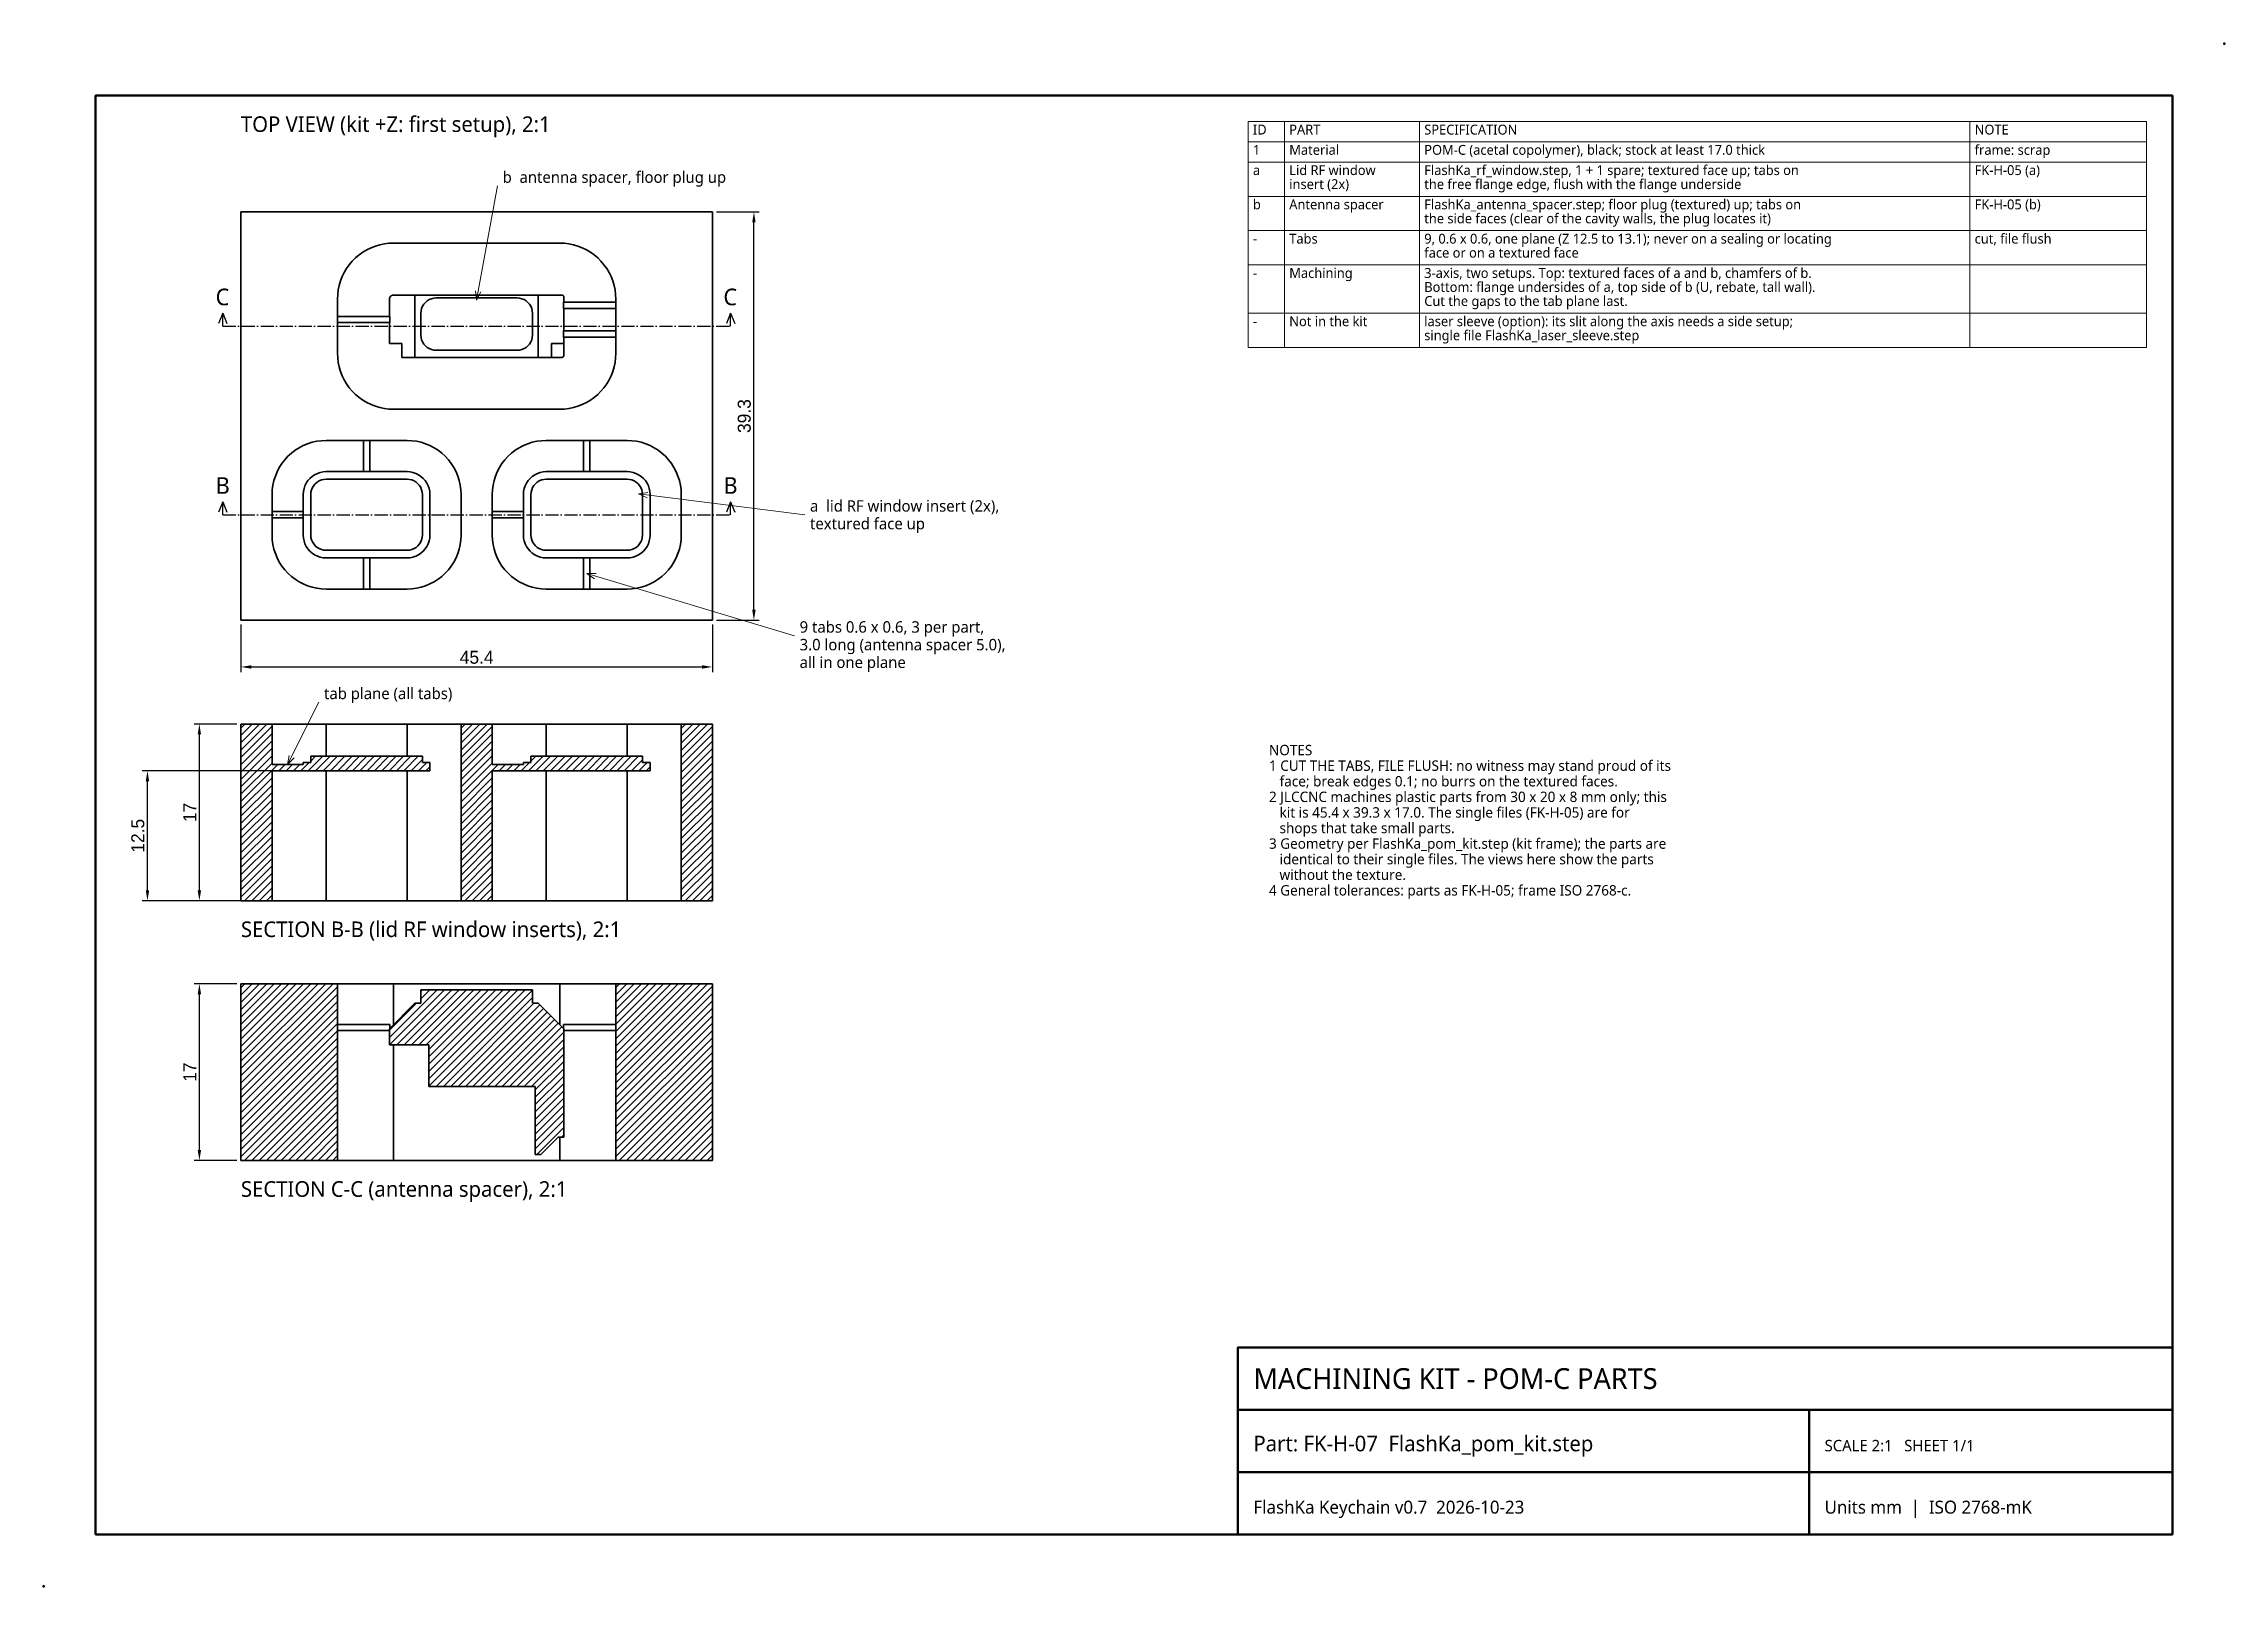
# Model space of a CAD drawing. Header units: millimetres. Extents: x 0 to 420, y 0 to 297.
import ezdxf

# ---------------------------------------------------------------- set-up
doc = ezdxf.new("R2010")
doc.units = ezdxf.units.MM
doc.linetypes.add('DASHDOT', pattern=[3.556, 2.54, -0.508, 0, -0.508])
for name, color, linetype, lineweight in [('BORDER', 7, 'Continuous', 50), ('CUTLINE', 1, 'DASHDOT', 25), ('DIM', 5, 'Continuous', 13), ('HATCH', 8, 'Continuous', 9), ('TABLE', 7, 'Continuous', 18), ('TEXT', 7, 'Continuous', 18), ('VISIBLE', 7, 'Continuous', 35)]:
    doc.layers.add(name, color=color, linetype=linetype, lineweight=lineweight)
doc.styles.add('OpenSans', font='OpenSans-Regular.ttf')
doc.dimstyles.new('FK', dxfattribs={"dimtxt": 2.5, "dimasz": 2, "dimexe": 1, "dimexo": 0.8, "dimgap": 0.6, "dimtad": 1, "dimdec": 3, "dimlfac": 0.5, "dimdsep": 46, "dimcen": 2.5, "dimclrd": 5, "dimclre": 5, "dimclrt": 7, "dimazin": 3, "dimtfac": 1, "dimtmove": 0, "dimatfit": 3})

msp = doc.modelspace()

# ---------------------------------------------------------------- linework, layer by layer
at = {"layer": 'BORDER'}
for p, q in [((230, 34), (410, 34)), ((340, 10), (340, 34)), ((230, 22), (410, 22))]:
    msp.add_line(p, q, dxfattribs=at)
for points in [[(10, 10), (410, 10), (410, 287), (10, 287)], [(230, 10), (410, 10), (410, 46), (230, 46)]]:
    msp.add_lwpolyline(points, close=True, dxfattribs=at)
for p in [(420, 297), (0, 0)]:
    msp.add_point(p, dxfattribs=at)
at = {"layer": 'CUTLINE'}
for p, q in [((34.5, 245.1), (33.7, 243.1)), ((34.5, 242.6), (34.5, 245.1)), ((34.5, 245.1), (35.3, 243.1)), ((132.3, 245.1), (131.5, 243.1)), ((132.3, 242.6), (132.3, 245.1)), ((132.3, 245.1), (133.1, 243.1)), ((34.5, 242.6), (132.3, 242.6)), ((34.5, 208.8), (33.7, 206.8)), ((34.5, 206.3), (34.5, 208.8)), ((34.5, 208.8), (35.3, 206.8)), ((34.5, 206.3), (132.3, 206.3)), ((132.3, 208.8), (131.5, 206.8)), ((132.3, 206.3), (132.3, 208.8)), ((132.3, 208.8), (133.1, 206.8))]:
    msp.add_line(p, q, dxfattribs=at)
at = {"layer": 'DIM'}
for p, q in [((83.4, 247.6), (87.4, 269.6)), ((83.4, 247.6), (83.1843, 249.387)), ((83.4, 247.6), (84.231, 249.1967)), ((114.6, 210.3), (116.3723, 210.6145)), ((114.6, 210.3), (146.6, 206.3)), ((114.6, 210.3), (116.2403, 209.5589)), ((104.6, 195), (106.3999, 195.0154)), ((104.6, 195), (144.6, 183)), ((104.6, 195), (106.0942, 193.9964)), ((47, 158.2), (53, 170.2)), ((47, 158.2), (47.2933, 159.976)), ((47, 158.2), (48.2448, 159.5002))]:
    msp.add_line(p, q, dxfattribs=at)
at = {"layer": 'HATCH'}
for p, q in [((38, 160.9914), (43.0086, 166)), ((38, 162.4056), (41.5944, 166)), ((38, 163.8198), (40.1802, 166)), ((38, 165.234), (38.766, 166)), ((38, 159.5772), (44, 165.5772)), ((38, 158.163), (44, 164.163)), ((80.4, 160.965), (85.435, 166)), ((80.4, 162.3792), (84.0208, 166)), ((80.4, 163.7934), (82.6066, 166)), ((80.4, 165.2076), (81.1924, 166)), ((80.4, 159.5508), (86.4, 165.5508)), ((80.4, 158.1365), (86.4, 164.1365)), ((122.8, 160.9386), (127.8614, 166)), ((122.8, 162.3528), (126.4472, 166)), ((122.8, 163.767), (125.033, 166)), ((122.8, 165.1812), (123.6188, 166)), ((122.8, 159.5244), (128.8, 165.5244)), ((122.8, 158.1101), (128.8, 164.1101)), ((38, 156.7487), (44, 162.7487)), ((38, 155.3345), (44, 161.3345)), ((38, 153.9203), (44, 159.9203)), ((50.9792, 157), (53.7792, 159.8)), ((51.46, 158.895), (52.365, 159.8)), ((52.3934, 157), (55.1934, 159.8)), ((53.8076, 157), (56.6076, 159.8)), ((55.2218, 157), (58.0218, 159.8)), ((56.636, 157), (59.436, 159.8)), ((58.0503, 157), (60.8503, 159.8)), ((59.4645, 157), (62.2645, 159.8)), ((60.8787, 157), (63.6787, 159.8)), ((62.2929, 157), (65.0929, 159.8)), ((63.7071, 157), (66.5071, 159.8)), ((65.1213, 157), (67.9213, 159.8)), ((66.5355, 157), (69.3355, 159.8)), ((67.9497, 157), (70.7497, 159.8)), ((69.364, 157), (72.164, 159.8)), ((80.4, 156.7223), (86.4, 162.7223)), ((80.4, 155.3081), (86.4, 161.3081)), ((80.4, 153.8939), (86.4, 159.8939)), ((93.4056, 157), (96.2056, 159.8)), ((93.86, 158.8686), (94.7914, 159.8)), ((94.8198, 157), (97.6198, 159.8)), ((96.234, 157), (99.034, 159.8)), ((97.6482, 157), (100.4482, 159.8)), ((99.0624, 157), (101.8624, 159.8)), ((100.4767, 157), (103.2767, 159.8)), ((101.8909, 157), (104.6909, 159.8)), ((103.3051, 157), (106.1051, 159.8)), ((104.7193, 157), (107.5193, 159.8)), ((106.1335, 157), (108.9335, 159.8)), ((107.5477, 157), (110.3477, 159.8)), ((108.9619, 157), (111.7619, 159.8)), ((110.3762, 157), (113.1762, 159.8)), ((111.7904, 157), (114.5904, 159.8)), ((122.8, 156.6959), (128.8, 162.6959)), ((122.8, 155.2817), (128.8, 161.2817)), ((122.8, 153.8675), (128.8, 159.8675)), ((38, 152.5061), (44, 158.5061)), ((38, 151.0919), (45.1081, 158.2)), ((38, 149.6777), (44, 155.6777)), ((45.3223, 157), (46.5223, 158.2)), ((46.7365, 157), (47.9365, 158.2)), ((48.1508, 157), (49.3508, 158.2)), ((49.565, 157), (51.165, 158.6)), ((70.7782, 157), (72.94, 159.1618)), ((72.1924, 157), (73.7924, 158.6)), ((73.6066, 157), (74.4, 157.7934)), ((80.4, 152.4797), (86.4, 158.4797)), ((80.4, 151.0655), (87.5345, 158.2)), ((80.4, 149.6513), (86.4, 155.6513)), ((87.7487, 157), (88.9487, 158.2)), ((89.163, 157), (90.363, 158.2)), ((90.5772, 157), (91.7772, 158.2)), ((91.9914, 157), (93.5914, 158.6)), ((113.2046, 157), (115.34, 159.1354)), ((114.6188, 157), (116.2188, 158.6)), ((116.033, 157), (116.8, 157.767)), ((122.8, 152.4533), (128.8, 158.4533)), ((122.8, 151.0391), (128.8, 157.0391)), ((122.8, 149.6249), (128.8, 155.6249)), ((38, 148.2635), (44, 154.2635)), ((38, 146.8492), (44, 152.8492)), ((38, 145.435), (44, 151.435)), ((80.4, 148.237), (86.4, 154.237)), ((80.4, 146.8228), (86.4, 152.8228)), ((80.4, 145.4086), (86.4, 151.4086)), ((122.8, 148.2106), (128.8, 154.2106)), ((122.8, 146.7964), (128.8, 152.7964)), ((122.8, 145.3822), (128.8, 151.3822)), ((38, 144.0208), (44, 150.0208)), ((38, 142.6066), (44, 148.6066)), ((38, 141.1924), (44, 147.1924)), ((80.4, 143.9944), (86.4, 149.9944)), ((80.4, 142.5802), (86.4, 148.5802)), ((80.4, 141.166), (86.4, 147.166)), ((122.8, 143.968), (128.8, 149.968)), ((122.8, 142.5538), (128.8, 148.5538)), ((122.8, 141.1396), (128.8, 147.1396)), ((38, 139.7782), (44, 145.7782)), ((38, 138.364), (44, 144.364)), ((38, 136.9497), (44, 142.9497)), ((80.4, 139.7518), (86.4, 145.7518)), ((80.4, 138.3376), (86.4, 144.3376)), ((80.4, 136.9233), (86.4, 142.9233)), ((122.8, 139.7254), (128.8, 145.7254)), ((122.8, 138.3111), (128.8, 144.3111)), ((122.8, 136.8969), (128.8, 142.8969)), ((38, 135.5355), (44, 141.5355)), ((38, 134.1213), (44, 140.1213)), ((38, 132.7071), (44, 138.7071)), ((80.4, 135.5091), (86.4, 141.5091)), ((80.4, 134.0949), (86.4, 140.0949)), ((80.4, 132.6807), (86.4, 138.6807)), ((122.8, 135.4827), (128.8, 141.4827)), ((122.8, 134.0685), (128.8, 140.0685)), ((122.8, 132.6543), (128.8, 138.6543)), ((38.7071, 132), (44, 137.2929)), ((40.1213, 132), (44, 135.8787)), ((41.5355, 132), (44, 134.4645)), ((81.1335, 132), (86.4, 137.2665)), ((82.5477, 132), (86.4, 135.8523)), ((83.9619, 132), (86.4, 134.4381)), ((123.5599, 132), (128.8, 137.2401)), ((124.9741, 132), (128.8, 135.8259)), ((126.3883, 132), (128.8, 134.4117)), ((42.9497, 132), (44, 133.0503)), ((85.3762, 132), (86.4, 133.0238)), ((127.8026, 132), (128.8, 132.9974)), ((38, 98.2635), (55.7365, 116)), ((38, 99.6777), (54.3223, 116)), ((38, 101.0919), (52.9081, 116)), ((38, 102.5061), (51.4939, 116)), ((38, 103.9203), (50.0797, 116)), ((38, 105.3345), (48.6655, 116)), ((38, 106.7487), (47.2513, 116)), ((38, 108.163), (45.837, 116)), ((38, 109.5772), (44.4228, 116)), ((38, 110.9914), (43.0086, 116)), ((38, 112.4056), (41.5944, 116)), ((38, 113.8198), (40.1802, 116)), ((38, 115.234), (38.766, 116)), ((38, 96.8492), (56.6, 115.4492)), ((38, 95.435), (56.6, 114.035)), ((66.6, 105.6503), (75.7997, 114.85)), ((66.614, 104.25), (77.214, 114.85)), ((68.0282, 104.25), (78.6282, 114.85)), ((69.4424, 104.25), (80.0424, 114.85)), ((70.8566, 104.25), (81.4566, 114.85)), ((72.2708, 104.25), (82.8708, 114.85)), ((72.66, 113.1245), (74.3855, 114.85)), ((72.66, 114.5387), (72.9713, 114.85)), ((73.685, 104.25), (84.285, 114.85)), ((74.2, 96.2797), (92.7703, 114.85)), ((74.2, 97.6939), (91.3561, 114.85)), ((74.2, 99.1081), (89.9419, 114.85)), ((74.2, 100.5223), (88.5277, 114.85)), ((74.2, 101.9365), (87.1135, 114.85)), ((74.2, 103.3508), (85.6992, 114.85)), ((75.5845, 96.25), (94.14, 114.8055)), ((110.2, 98.3386), (127.8614, 116)), ((110.2, 99.7528), (126.4472, 116)), ((110.2, 101.167), (125.033, 116)), ((110.2, 102.5812), (123.6188, 116)), ((110.2, 103.9954), (122.2046, 116)), ((110.2, 105.4096), (120.7904, 116)), ((110.2, 106.8238), (119.3762, 116)), ((110.2, 108.2381), (117.9619, 116)), ((110.2, 109.6523), (116.5477, 116)), ((110.2, 111.0665), (115.1335, 116)), ((110.2, 112.4807), (113.7193, 116)), ((110.2, 113.8949), (112.3051, 116)), ((110.2, 115.3091), (110.8909, 116)), ((110.2, 96.9244), (128.8, 115.5244)), ((110.2, 95.5101), (128.8, 114.1101)), ((38, 94.0208), (56.6, 112.6208)), ((38, 92.6066), (56.6, 111.2066)), ((38, 91.1924), (56.6, 109.7924)), ((66.6, 107.0645), (71.7855, 112.25)), ((76.9987, 96.25), (94.14, 113.3913)), ((78.413, 96.25), (94.413, 112.25)), ((79.8272, 96.25), (95.5508, 111.9737)), ((81.2414, 96.25), (96.2579, 111.2666)), ((82.6556, 96.25), (96.9651, 110.5595)), ((84.0698, 96.25), (97.6722, 109.8524)), ((110.2, 94.0959), (128.8, 112.6959)), ((110.2, 92.6817), (128.8, 111.2817)), ((110.2, 91.2675), (128.8, 109.8675)), ((38, 89.7782), (56.6, 108.3782)), ((38, 88.364), (56.6, 106.964)), ((38, 86.9497), (56.6, 105.5497)), ((85.484, 96.25), (98.3793, 109.1452)), ((86.8982, 96.25), (99.0864, 108.4381)), ((88.3124, 96.25), (99.7935, 107.731)), ((89.7267, 96.25), (100.2, 106.7233)), ((91.1409, 96.25), (100.2, 105.3091)), ((110.2, 89.8533), (128.8, 108.4533)), ((110.2, 88.4391), (128.8, 107.0391)), ((110.2, 87.0249), (128.8, 105.6249)), ((38, 85.5355), (56.6, 104.1355)), ((38, 84.1213), (56.6, 102.7213)), ((38, 82.7071), (56.6, 101.3071)), ((92.5551, 96.25), (100.2, 103.8949)), ((93.9693, 96.25), (100.2, 102.4807)), ((94.7, 95.5665), (100.2, 101.0665)), ((110.2, 85.6106), (128.8, 104.2106)), ((110.2, 84.1964), (128.8, 102.7964)), ((110.2, 82.7822), (128.8, 101.3822)), ((38.7071, 82), (56.6, 99.8929)), ((40.1213, 82), (56.6, 98.4787)), ((41.5355, 82), (56.6, 97.0645)), ((94.7, 94.1523), (100.2, 99.6523)), ((94.7, 92.7381), (100.2, 98.2381)), ((94.7, 91.3238), (100.2, 96.8238)), ((110.832, 82), (128.8, 99.968)), ((112.2462, 82), (128.8, 98.5538)), ((113.6604, 82), (128.8, 97.1396)), ((42.9497, 82), (56.6, 95.6503)), ((44.364, 82), (56.6, 94.236)), ((45.7782, 82), (56.6, 92.8218)), ((94.7, 89.9096), (100.2, 95.4096)), ((94.7, 88.4954), (100.2, 93.9954)), ((94.7, 87.0812), (100.2, 92.5812)), ((115.0746, 82), (128.8, 95.7254)), ((116.4889, 82), (128.8, 94.3111)), ((117.9031, 82), (128.8, 92.8969)), ((47.1924, 82), (56.6, 91.4076)), ((48.6066, 82), (56.6, 89.9934)), ((50.0208, 82), (56.6, 88.5792)), ((94.7, 85.667), (100.2, 91.167)), ((94.7, 84.2528), (100.2, 89.7528)), ((95.0114, 83.15), (100.2, 88.3386)), ((119.3173, 82), (128.8, 91.4827)), ((120.7315, 82), (128.8, 90.0685)), ((122.1457, 82), (128.8, 88.6543)), ((51.435, 82), (56.6, 87.165)), ((52.8492, 82), (56.6, 85.7508)), ((54.2635, 82), (56.6, 84.3365)), ((99.7256, 86.45), (100.2, 86.9244)), ((123.5599, 82), (128.8, 87.2401)), ((124.9741, 82), (128.8, 85.8259)), ((126.3883, 82), (128.8, 84.4117)), ((55.6777, 82), (56.6, 82.9223)), ((127.8026, 82), (128.8, 82.9974))]:
    msp.add_line(p, q, dxfattribs=at)
at = {"layer": 'TABLE'}
for p, q in [((232, 282), (405, 282)), ((232, 282), (232, 238.5)), ((239, 282), (239, 238.5)), ((265, 282), (265, 238.5)), ((371, 282), (371, 238.5)), ((405, 282), (405, 238.5)), ((232, 278.1), (405, 278.1)), ((232, 274.2), (405, 274.2)), ((232, 267.6), (405, 267.6)), ((232, 261), (405, 261)), ((232, 254.4), (405, 254.4)), ((232, 245.1), (405, 245.1)), ((232, 238.5), (405, 238.5))]:
    msp.add_line(p, q, dxfattribs=at)
at = {"layer": 'VISIBLE'}
for points in [[(38, 186), (38, 264.6)], [(38, 264.6), (128.8, 264.6)], [(128.8, 186), (128.8, 264.6)], [(67.4, 258.6), (66.5081, 258.5631), (65.6224, 258.4527), (64.7488, 258.2695), (63.8932, 258.0148), (63.0617, 257.6904), (62.2598, 257.2983), (61.493, 256.8414), (60.7665, 256.3227), (60.0854, 255.7458), (59.4542, 255.1146), (58.8773, 254.4335), (58.3586, 253.707), (57.9017, 252.9402), (57.5096, 252.1383), (57.1852, 251.3068), (56.9305, 250.4512), (56.7473, 249.5776), (56.6369, 248.6919), (56.6, 247.8)], [(99.4, 258.6), (67.4, 258.6)], [(110.2, 247.8), (110.1631, 248.6919), (110.0527, 249.5776), (109.8695, 250.4512), (109.6148, 251.3068), (109.2904, 252.1383), (108.8983, 252.9402), (108.4414, 253.707), (107.9227, 254.4335), (107.3458, 255.1146), (106.7146, 255.7458), (106.0335, 256.3227), (105.307, 256.8414), (104.5402, 257.2983), (103.7383, 257.6904), (102.9068, 258.0148), (102.0512, 258.2695), (101.1776, 258.4527), (100.2919, 258.5631), (99.4, 258.6)], [(56.6, 237.4), (56.6, 247.8)], [(66.6, 247.8), (66.605, 247.8896), (66.6201, 247.978), (66.6449, 248.0642), (66.6792, 248.1471), (66.7226, 248.2256), (66.7745, 248.2988), (66.8343, 248.3657), (66.9012, 248.4255), (66.9744, 248.4774), (67.0529, 248.5208), (67.1358, 248.5551), (67.222, 248.5799), (67.3104, 248.595), (67.4, 248.6)], [(66.6, 244.5), (66.6, 247.8)], [(71.5255, 248.6), (67.4, 248.6)], [(71.5255, 236.6), (71.5255, 248.6)], [(95.2745, 248.6), (71.5255, 248.6)], [(75.6, 248.04), (75.1401, 248.0038), (74.6915, 247.8961), (74.2653, 247.7196), (73.8719, 247.4785), (73.5211, 247.1789), (73.2215, 246.8281), (72.9804, 246.4347), (72.8039, 246.0085), (72.6962, 245.5599), (72.66, 245.1)], [(75.6, 248.04), (91.2, 248.04)], [(91.2, 248.04), (91.6599, 248.0038), (92.1085, 247.8961), (92.5347, 247.7196), (92.9281, 247.4785), (93.2789, 247.1789), (93.5785, 246.8281), (93.8196, 246.4347), (93.9961, 246.0085), (94.1038, 245.5599), (94.14, 245.1)], [(99.8, 248.6), (95.2745, 248.6)], [(95.2745, 236.6), (95.2745, 248.6)], [(99.8, 248.6), (99.8448, 248.5975), (99.889, 248.59), (99.9321, 248.5776), (99.9736, 248.5604), (100.0128, 248.5387), (100.0494, 248.5127), (100.0828, 248.4828), (100.1127, 248.4494), (100.1387, 248.4128), (100.1604, 248.3736), (100.1776, 248.3321), (100.19, 248.289), (100.1975, 248.2448), (100.2, 248.2)], [(100.2, 247.2), (100.2, 248.2)], [(110.2, 237.4), (110.2, 247.8)], [(66.7, 244.5), (56.6, 244.5)], [(66.7, 243.3), (66.7, 244.5)], [(72.66, 240.9), (72.66, 245.1)], [(94.14, 240.9), (94.14, 245.1)], [(100.1, 247.2), (110.2, 247.2)], [(100.1, 247.2), (100.1, 246)], [(100.1, 246), (110.2, 246)], [(100.2, 241.7), (100.2, 246)], [(66.7, 243.3), (56.6, 243.3)], [(66.6, 239.3), (66.6, 243.3)], [(75.6, 237.96), (75.1401, 237.9962), (74.6915, 238.1039), (74.2653, 238.2804), (73.8719, 238.5215), (73.5211, 238.8211), (73.2215, 239.1719), (72.9804, 239.5653), (72.8039, 239.9915), (72.6962, 240.4401), (72.66, 240.9)], [(91.2, 237.96), (91.6599, 237.9962), (92.1085, 238.1039), (92.5347, 238.2804), (92.9281, 238.5215), (93.2789, 238.8211), (93.5785, 239.1719), (93.8196, 239.5653), (93.9961, 239.9915), (94.1038, 240.4401), (94.14, 240.9)], [(100.1, 241.7), (110.2, 241.7)], [(100.1, 241.7), (100.1, 240.5)], [(100.1, 240.5), (110.2, 240.5)], [(100.2, 239.3), (100.2, 240.5)], [(56.6, 237.4), (56.6369, 236.5081), (56.7473, 235.6224), (56.9305, 234.7488), (57.1852, 233.8932), (57.5096, 233.0617), (57.9017, 232.2598), (58.3586, 231.493), (58.8773, 230.7665), (59.4542, 230.0854), (60.0854, 229.4542), (60.7665, 228.8773), (61.493, 228.3586), (62.2598, 227.9017), (63.0617, 227.5096), (63.8932, 227.1852), (64.7488, 226.9305), (65.6224, 226.7473), (66.5081, 226.6369), (67.4, 226.6)], [(69, 239.3), (66.6, 239.3)], [(69, 236.6), (69, 239.3)], [(71.5255, 236.6), (69, 236.6)], [(95.2745, 236.6), (71.5255, 236.6)], [(75.6, 237.96), (91.2, 237.96)], [(97.8, 236.6), (95.2745, 236.6)], [(97.8, 236.6), (97.8, 239.3)], [(100.2, 239.3), (97.8, 239.3)], [(99.8, 236.6), (97.8, 236.6)], [(99.4, 226.6), (100.2919, 226.6369), (101.1776, 226.7473), (102.0512, 226.9305), (102.9068, 227.1852), (103.7383, 227.5096), (104.5402, 227.9017), (105.307, 228.3586), (106.0335, 228.8773), (106.7146, 229.4542), (107.3458, 230.0854), (107.9227, 230.7665), (108.4414, 231.493), (108.8983, 232.2598), (109.2904, 233.0617), (109.6148, 233.8932), (109.8695, 234.7488), (110.0527, 235.6224), (110.1631, 236.5081), (110.2, 237.4)], [(100.2, 237), (100.1696, 236.8469), (100.0828, 236.7172), (99.9531, 236.6304), (99.8, 236.6)], [(100.2, 237), (100.2, 239.3)], [(99.4, 226.6), (67.4, 226.6)], [(54.4, 220.6), (53.4936, 220.5604), (52.5941, 220.442), (51.7083, 220.2456), (50.843, 219.9728), (50.0048, 219.6256), (49.2, 219.2067), (48.4348, 218.7192), (47.715, 218.1669), (47.0461, 217.5539), (46.4331, 216.885), (45.8808, 216.1652), (45.3933, 215.4), (44.9744, 214.5952), (44.6272, 213.757), (44.3544, 212.8917), (44.158, 212.0059), (44.0396, 211.1064), (44, 210.2)], [(70, 220.6), (54.4, 220.6)], [(61.6, 214.6), (61.6, 220.6)], [(62.8, 214.6), (62.8, 220.6)], [(80.4, 210.2), (80.3604, 211.1064), (80.242, 212.0059), (80.0456, 212.8917), (79.7728, 213.757), (79.4256, 214.5952), (79.0067, 215.4), (78.5192, 216.1652), (77.9669, 216.885), (77.3539, 217.5539), (76.685, 218.1669), (75.9652, 218.7192), (75.2, 219.2067), (74.3952, 219.6256), (73.557, 219.9728), (72.6917, 220.2456), (71.8059, 220.442), (70.9064, 220.5604), (70, 220.6)], [(96.8, 220.6), (95.8936, 220.5604), (94.9941, 220.442), (94.1083, 220.2456), (93.243, 219.9728), (92.4048, 219.6256), (91.6, 219.2067), (90.8348, 218.7192), (90.115, 218.1669), (89.4461, 217.5539), (88.8331, 216.885), (88.2808, 216.1652), (87.7933, 215.4), (87.3744, 214.5952), (87.0272, 213.757), (86.7544, 212.8917), (86.558, 212.0059), (86.4396, 211.1064), (86.4, 210.2)], [(112.4, 220.6), (96.8, 220.6)], [(104, 214.6), (104, 220.6)], [(105.2, 214.6), (105.2, 220.6)], [(122.8, 210.2), (122.7604, 211.1064), (122.642, 212.0059), (122.4456, 212.8917), (122.1728, 213.757), (121.8256, 214.5952), (121.4067, 215.4), (120.9192, 216.1652), (120.3669, 216.885), (119.7539, 217.5539), (119.085, 218.1669), (118.3652, 218.7192), (117.6, 219.2067), (116.7952, 219.6256), (115.957, 219.9728), (115.0917, 220.2456), (114.2059, 220.442), (113.3064, 220.5604), (112.4, 220.6)], [(54.4, 214.6), (53.8257, 214.5624), (53.2612, 214.4501), (52.7162, 214.2651), (52.2, 214.0105), (51.7214, 213.6908), (51.2887, 213.3113), (50.9092, 212.8786), (50.5895, 212.4), (50.3349, 211.8838), (50.1499, 211.3388), (50.0376, 210.7743), (50, 210.2)], [(70, 214.6), (54.4, 214.6)], [(70, 214.6), (70.5743, 214.5624), (71.1388, 214.4501), (71.6838, 214.2651), (72.2, 214.0105), (72.6786, 213.6908), (73.1113, 213.3113), (73.4908, 212.8786), (73.8105, 212.4), (74.0651, 211.8838), (74.2501, 211.3388), (74.3624, 210.7743), (74.4, 210.2)], [(96.8, 214.6), (96.2257, 214.5624), (95.6612, 214.4501), (95.1162, 214.2651), (94.6, 214.0105), (94.1214, 213.6908), (93.6887, 213.3113), (93.3092, 212.8786), (92.9895, 212.4), (92.7349, 211.8838), (92.5499, 211.3388), (92.4376, 210.7743), (92.4, 210.2)], [(112.4, 214.6), (96.8, 214.6)], [(112.4, 214.6), (112.9743, 214.5624), (113.5388, 214.4501), (114.0838, 214.2651), (114.6, 214.0105), (115.0786, 213.6908), (115.5113, 213.3113), (115.8908, 212.8786), (116.2105, 212.4), (116.4651, 211.8838), (116.6501, 211.3388), (116.7624, 210.7743), (116.8, 210.2)], [(44, 202.4), (44, 210.2)], [(50, 202.4), (50, 210.2)], [(54.4, 213.14), (53.9401, 213.1038), (53.4915, 212.9961), (53.0653, 212.8196), (52.6719, 212.5785), (52.3211, 212.2789), (52.0215, 211.9281), (51.7804, 211.5347), (51.6039, 211.1085), (51.4962, 210.6599), (51.46, 210.2)], [(51.46, 202.4), (51.46, 210.2)], [(70, 213.14), (54.4, 213.14)], [(70, 213.14), (70.4599, 213.1038), (70.9085, 212.9961), (71.3347, 212.8196), (71.7281, 212.5785), (72.0789, 212.2789), (72.3785, 211.9281), (72.6196, 211.5347), (72.7961, 211.1085), (72.9038, 210.6599), (72.94, 210.2)], [(72.94, 202.4), (72.94, 210.2)], [(74.4, 202.4), (74.4, 210.2)], [(80.4, 202.4), (80.4, 210.2)], [(86.4, 202.4), (86.4, 210.2)], [(92.4, 202.4), (92.4, 210.2)], [(96.8, 213.14), (96.3401, 213.1038), (95.8915, 212.9961), (95.4653, 212.8196), (95.0719, 212.5785), (94.7211, 212.2789), (94.4215, 211.9281), (94.1804, 211.5347), (94.0039, 211.1085), (93.8962, 210.6599), (93.86, 210.2)], [(93.86, 202.4), (93.86, 210.2)], [(112.4, 213.14), (96.8, 213.14)], [(112.4, 213.14), (112.8599, 213.1038), (113.3085, 212.9961), (113.7347, 212.8196), (114.1281, 212.5785), (114.4789, 212.2789), (114.7785, 211.9281), (115.0196, 211.5347), (115.1961, 211.1085), (115.3038, 210.6599), (115.34, 210.2)], [(115.34, 202.4), (115.34, 210.2)], [(116.8, 202.4), (116.8, 210.2)], [(122.8, 202.4), (122.8, 210.2)], [(50, 206.9), (44, 206.9)], [(92.4, 206.9), (86.4, 206.9)], [(50, 205.7), (44, 205.7)], [(44, 202.4), (44.0396, 201.4936), (44.158, 200.5941), (44.3544, 199.7083), (44.6272, 198.843), (44.9744, 198.0048), (45.3933, 197.2), (45.8808, 196.4348), (46.4331, 195.715), (47.0461, 195.0461), (47.715, 194.4331), (48.4348, 193.8808), (49.2, 193.3933), (50.0048, 192.9744), (50.843, 192.6272), (51.7083, 192.3544), (52.5941, 192.158), (53.4936, 192.0396), (54.4, 192)], [(54.4, 198), (53.8257, 198.0376), (53.2612, 198.1499), (52.7162, 198.3349), (52.2, 198.5895), (51.7214, 198.9092), (51.2887, 199.2887), (50.9092, 199.7214), (50.5895, 200.2), (50.3349, 200.7162), (50.1499, 201.2612), (50.0376, 201.8257), (50, 202.4)], [(54.4, 199.46), (53.9401, 199.4962), (53.4915, 199.6039), (53.0653, 199.7804), (52.6719, 200.0215), (52.3211, 200.3211), (52.0215, 200.6719), (51.7804, 201.0653), (51.6039, 201.4915), (51.4962, 201.9401), (51.46, 202.4)], [(70, 192), (70.9064, 192.0396), (71.8059, 192.158), (72.6917, 192.3544), (73.557, 192.6272), (74.3952, 192.9744), (75.2, 193.3933), (75.9652, 193.8808), (76.685, 194.4331), (77.3539, 195.0461), (77.9669, 195.715), (78.5192, 196.4348), (79.0067, 197.2), (79.4256, 198.0048), (79.7728, 198.843), (80.0456, 199.7083), (80.242, 200.5941), (80.3604, 201.4936), (80.4, 202.4)], [(70, 198), (70.5743, 198.0376), (71.1388, 198.1499), (71.6838, 198.3349), (72.2, 198.5895), (72.6786, 198.9092), (73.1113, 199.2887), (73.4908, 199.7214), (73.8105, 200.2), (74.0651, 200.7162), (74.2501, 201.2612), (74.3624, 201.8257), (74.4, 202.4)], [(70, 199.46), (70.4599, 199.4962), (70.9085, 199.6039), (71.3347, 199.7804), (71.7281, 200.0215), (72.0789, 200.3211), (72.3785, 200.6719), (72.6196, 201.0653), (72.7961, 201.4915), (72.9038, 201.9401), (72.94, 202.4)], [(92.4, 205.7), (86.4, 205.7)], [(86.4, 202.4), (86.4396, 201.4936), (86.558, 200.5941), (86.7544, 199.7083), (87.0272, 198.843), (87.3744, 198.0048), (87.7933, 197.2), (88.2808, 196.4348), (88.8331, 195.715), (89.4461, 195.0461), (90.115, 194.4331), (90.8348, 193.8808), (91.6, 193.3933), (92.4048, 192.9744), (93.243, 192.6272), (94.1083, 192.3544), (94.9941, 192.158), (95.8936, 192.0396), (96.8, 192)], [(96.8, 198), (96.2257, 198.0376), (95.6612, 198.1499), (95.1162, 198.3349), (94.6, 198.5895), (94.1214, 198.9092), (93.6887, 199.2887), (93.3092, 199.7214), (92.9895, 200.2), (92.7349, 200.7162), (92.5499, 201.2612), (92.4376, 201.8257), (92.4, 202.4)], [(96.8, 199.46), (96.3401, 199.4962), (95.8915, 199.6039), (95.4653, 199.7804), (95.0719, 200.0215), (94.7211, 200.3211), (94.4215, 200.6719), (94.1804, 201.0653), (94.0039, 201.4915), (93.8962, 201.9401), (93.86, 202.4)], [(112.4, 192), (113.3064, 192.0396), (114.2059, 192.158), (115.0917, 192.3544), (115.957, 192.6272), (116.7952, 192.9744), (117.6, 193.3933), (118.3652, 193.8808), (119.085, 194.4331), (119.7539, 195.0461), (120.3669, 195.715), (120.9192, 196.4348), (121.4067, 197.2), (121.8256, 198.0048), (122.1728, 198.843), (122.4456, 199.7083), (122.642, 200.5941), (122.7604, 201.4936), (122.8, 202.4)], [(112.4, 198), (112.9743, 198.0376), (113.5388, 198.1499), (114.0838, 198.3349), (114.6, 198.5895), (115.0786, 198.9092), (115.5113, 199.2887), (115.8908, 199.7214), (116.2105, 200.2), (116.4651, 200.7162), (116.6501, 201.2612), (116.7624, 201.8257), (116.8, 202.4)], [(112.4, 199.46), (112.8599, 199.4962), (113.3085, 199.6039), (113.7347, 199.7804), (114.1281, 200.0215), (114.4789, 200.3211), (114.7785, 200.6719), (115.0196, 201.0653), (115.1961, 201.4915), (115.3038, 201.9401), (115.34, 202.4)], [(70, 199.46), (54.4, 199.46)], [(70, 198), (54.4, 198)], [(61.6, 198), (61.6, 192)], [(62.8, 198), (62.8, 192)], [(112.4, 199.46), (96.8, 199.46)], [(112.4, 198), (96.8, 198)], [(104, 198), (104, 192)], [(105.2, 198), (105.2, 192)], [(70, 192), (54.4, 192)], [(112.4, 192), (96.8, 192)], [(38, 186), (128.8, 186)], [(38, 132), (38, 166)], [(44, 166), (38, 166)], [(54.4, 166), (53.2356, 166), (52.0858, 166), (50.9651, 166), (49.8876, 166), (48.8669, 166), (47.9157, 166), (47.0461, 166), (46.269, 166), (45.5941, 166), (45.0299, 166), (44.5836, 166), (44.2607, 166), (44.0654, 166), (44, 166)], [(44, 158.2), (44, 166)], [(44, 158.2), (44, 166)], [(70, 166), (54.4, 166)], [(54.4, 159.8), (54.4, 166)], [(80.4, 166), (80.3346, 166), (80.1393, 166), (79.8164, 166), (79.3701, 166), (78.8059, 166), (78.131, 166), (77.3539, 166), (76.4843, 166), (75.5331, 166), (74.5124, 166), (73.4349, 166), (72.3142, 166), (71.1644, 166), (70, 166)], [(70, 159.8), (70, 166)], [(86.4, 166), (80.4, 166)], [(80.4, 132), (80.4, 166)], [(96.8, 166), (95.6356, 166), (94.4858, 166), (93.3651, 166), (92.2876, 166), (91.2669, 166), (90.3157, 166), (89.4461, 166), (88.669, 166), (87.9941, 166), (87.4299, 166), (86.9836, 166), (86.6607, 166), (86.4654, 166), (86.4, 166)], [(86.4, 158.2), (86.4, 166)], [(86.4, 158.2), (86.4, 166)], [(112.4, 166), (96.8, 166)], [(96.8, 159.8), (96.8, 166)], [(122.8, 166), (122.7346, 166), (122.5393, 166), (122.2164, 166), (121.7701, 166), (121.2059, 166), (120.531, 166), (119.7539, 166), (118.8843, 166), (117.9331, 166), (116.9124, 166), (115.8349, 166), (114.7142, 166), (113.5644, 166), (112.4, 166)], [(112.4, 159.8), (112.4, 166)], [(128.8, 166), (122.8, 166)], [(122.8, 132), (122.8, 166)], [(128.8, 132), (128.8, 166)], [(72.94, 159.8), (51.46, 159.8)], [(51.46, 159.8), (51.46, 158.6)], [(72.94, 159.8), (72.94, 158.6)], [(115.34, 159.8), (93.86, 159.8)], [(93.86, 159.8), (93.86, 158.6)], [(115.34, 159.8), (115.34, 158.6)], [(50, 158.2), (44, 158.2)], [(44, 132), (44, 157)], [(74.4, 157), (44, 157)], [(44, 132), (44, 157)], [(51.46, 158.6), (50, 158.6)], [(50, 158.6), (50, 158.2)], [(51.46, 158.6), (51.2692, 158.6), (51.0897, 158.6), (50.922, 158.6), (50.7668, 158.6), (50.6247, 158.6), (50.4961, 158.6), (50.3815, 158.6), (50.2814, 158.6), (50.1961, 158.6), (50.1258, 158.6), (50.0709, 158.6), (50.0316, 158.6), (50.0079, 158.6), (50, 158.6)], [(50, 158.2), (50, 158.6)], [(54.4, 132), (54.4, 157)], [(70, 132), (70, 157)], [(74.4, 158.6), (72.94, 158.6)], [(72.94, 158.6), (73.1308, 158.6), (73.3103, 158.6), (73.478, 158.6), (73.6332, 158.6), (73.7753, 158.6), (73.9039, 158.6), (74.0185, 158.6), (74.1186, 158.6), (74.2039, 158.6), (74.2742, 158.6), (74.3291, 158.6), (74.3684, 158.6), (74.3921, 158.6), (74.4, 158.6)], [(74.4, 158.6), (74.4, 157)], [(92.4, 158.2), (86.4, 158.2)], [(86.4, 132), (86.4, 157)], [(86.4, 132), (86.4, 157)], [(116.8, 157), (86.4, 157)], [(93.86, 158.6), (92.4, 158.6)], [(92.4, 158.6), (92.4, 158.2)], [(93.86, 158.6), (93.6692, 158.6), (93.4897, 158.6), (93.322, 158.6), (93.1668, 158.6), (93.0247, 158.6), (92.8961, 158.6), (92.7815, 158.6), (92.6814, 158.6), (92.5961, 158.6), (92.5258, 158.6), (92.4709, 158.6), (92.4316, 158.6), (92.4079, 158.6), (92.4, 158.6)], [(92.4, 158.2), (92.4, 158.6)], [(96.8, 132), (96.8, 157)], [(112.4, 132), (112.4, 157)], [(116.8, 158.6), (115.34, 158.6)], [(115.34, 158.6), (115.5308, 158.6), (115.7103, 158.6), (115.878, 158.6), (116.0332, 158.6), (116.1753, 158.6), (116.3039, 158.6), (116.4185, 158.6), (116.5186, 158.6), (116.6039, 158.6), (116.6742, 158.6), (116.7291, 158.6), (116.7684, 158.6), (116.7921, 158.6), (116.8, 158.6)], [(116.8, 158.6), (116.8, 157)], [(44, 132), (38, 132)], [(54.4, 132), (53.2356, 132), (52.0858, 132), (50.9651, 132), (49.8876, 132), (48.8669, 132), (47.9157, 132), (47.0461, 132), (46.269, 132), (45.5941, 132), (45.0299, 132), (44.5836, 132), (44.2607, 132), (44.0654, 132), (44, 132)], [(70, 132), (54.4, 132)], [(80.4, 132), (80.3346, 132), (80.1393, 132), (79.8164, 132), (79.3701, 132), (78.8059, 132), (78.131, 132), (77.3539, 132), (76.4843, 132), (75.5331, 132), (74.5124, 132), (73.4349, 132), (72.3142, 132), (71.1644, 132), (70, 132)], [(86.4, 132), (80.4, 132)], [(96.8, 132), (95.6356, 132), (94.4858, 132), (93.3651, 132), (92.2876, 132), (91.2669, 132), (90.3157, 132), (89.4461, 132), (88.669, 132), (87.9941, 132), (87.4299, 132), (86.9836, 132), (86.6607, 132), (86.4654, 132), (86.4, 132)], [(112.4, 132), (96.8, 132)], [(122.8, 132), (122.7346, 132), (122.5393, 132), (122.2164, 132), (121.7701, 132), (121.2059, 132), (120.531, 132), (119.7539, 132), (118.8843, 132), (117.9331, 132), (116.9124, 132), (115.8349, 132), (114.7142, 132), (113.5644, 132), (112.4, 132)], [(128.8, 132), (122.8, 132)], [(38, 82), (38, 116)], [(56.6, 116), (38, 116)], [(67.4, 116), (66.1908, 116), (64.9968, 116), (63.833, 116), (62.7141, 116), (61.6541, 116), (60.6663, 116), (59.7632, 116), (58.9562, 116), (58.2554, 116), (57.6695, 116), (57.2061, 116), (56.8708, 116), (56.6679, 116), (56.6, 116)], [(56.6, 82), (56.6, 116)], [(99.4, 116), (67.4, 116)], [(67.4, 108.1245), (67.4, 116)], [(72.66, 114.85), (94.14, 114.85)], [(72.66, 112.25), (72.66, 114.85)], [(94.14, 112.25), (94.14, 114.85)], [(110.2, 116), (110.1321, 116), (109.9292, 116), (109.5939, 116), (109.1305, 116), (108.5446, 116), (107.8438, 116), (107.0368, 116), (106.1337, 116), (105.1459, 116), (104.0859, 116), (102.967, 116), (101.8032, 116), (100.6092, 116), (99.4, 116)], [(99.4, 108.1245), (99.4, 116)], [(128.8, 116), (110.2, 116)], [(110.2, 82), (110.2, 116)], [(128.8, 82), (128.8, 116)], [(66.6, 107.3245), (71.5255, 112.25)], [(71.5255, 112.25), (72.66, 112.25)], [(94.14, 112.25), (95.2745, 112.25)], [(95.2745, 112.25), (100.2, 107.3245)], [(66.7, 108.2), (56.6, 108.2)], [(66.6, 107), (56.6, 107)], [(66.6, 104.25), (66.6, 107.3245)], [(66.7, 108.2), (66.7, 107.4245)], [(100.1, 108.2), (110.2, 108.2)], [(100.1, 108.2), (100.1, 107.4245)], [(100.2, 86.45), (100.2, 107.3245)], [(100.2, 107), (110.2, 107)], [(66.6, 104.25), (74.2, 104.25)], [(67.4, 82), (67.4, 104.25)], [(74.2, 96.25), (74.2, 104.25)], [(74.2, 96.25), (94.7, 96.25)], [(94.7, 83.15), (94.7, 96.25)], [(99.0745, 86.45), (95.7745, 83.15)], [(100.2, 86.45), (99.0745, 86.45)], [(99.4, 82), (99.4, 86.45)], [(56.6, 82), (38, 82)], [(67.4, 82), (66.1908, 82), (64.9968, 82), (63.833, 82), (62.7141, 82), (61.6541, 82), (60.6663, 82), (59.7632, 82), (58.9562, 82), (58.2554, 82), (57.6695, 82), (57.2061, 82), (56.8708, 82), (56.6679, 82), (56.6, 82)], [(99.4, 82), (67.4, 82)], [(94.7, 83.15), (95.7745, 83.15)], [(110.2, 82), (110.1321, 82), (109.9292, 82), (109.5939, 82), (109.1305, 82), (108.5446, 82), (107.8438, 82), (107.0368, 82), (106.1337, 82), (105.1459, 82), (104.0859, 82), (102.967, 82), (101.8032, 82), (100.6092, 82), (99.4, 82)], [(128.8, 82), (110.2, 82)]]:
    msp.add_lwpolyline(points, dxfattribs=at)

# ---------------------------------------------------------------- texts
at = {"layer": 'TEXT', "style": 'OpenSans'}
for s, height, p in [('TOP VIEW (kit +Z: first setup), 2:1', 3, (38, 280)), ('ID', 1.9, (232.9, 279.5)), ('PART', 1.9, (239.9, 279.5)), ('SPECIFICATION', 1.9, (265.9, 279.5)), ('NOTE', 1.9, (371.9, 279.5)), ('1', 1.9, (232.9, 275.6)), ('Material', 1.9, (239.9, 275.6)), ('POM-C (acetal copolymer), black; stock at least 17.0 thick', 1.9, (265.9, 275.6)), ('frame: scrap', 1.9, (371.9, 275.6)), ('a', 1.9, (232.9, 271.7)), ('Lid RF window', 1.9, (239.9, 271.7)), ('FlashKa_rf_window.step, 1 + 1 spare; textured face up; tabs on', 1.9, (265.9, 271.7)), ('FK-H-05 (a)', 1.9, (371.9, 271.7)), ('b  antenna spacer, floor plug up', 2.2, (88.4, 270.2)), ('insert (2x)', 1.9, (239.9, 269)), ('the free flange edge, flush with the flange underside', 1.9, (265.9, 269)), ('b', 1.9, (232.9, 265.1)), ('Antenna spacer', 1.9, (239.9, 265.1)), ('FlashKa_antenna_spacer.step; floor plug (textured) up; tabs on', 1.9, (265.9, 265.1)), ('FK-H-05 (b)', 1.9, (371.9, 265.1)), ('Tabs', 1.9, (239.9, 258.5)), ('the side faces (clear of the cavity walls, the plug locates it)', 1.9, (265.9, 262.4)), ('9, 0.6 x 0.6, one plane (Z 12.5 to 13.1); never on a sealing or locating', 1.9, (265.9, 258.5)), ('cut, file flush', 1.9, (371.9, 258.5)), ('-', 1.9, (232.9, 258.5)), ('face or on a textured face', 1.9, (265.9, 255.8)), ('-', 1.9, (232.9, 251.9)), ('Machining', 1.9, (239.9, 251.9)), ('3-axis, two setups. Top: textured faces of a and b, chamfers of b.', 1.9, (265.9, 251.9)), ('C', 3.2, (33.1208, 246.636)), ('C', 3.2, (130.9208, 246.636)), ('Cut the gaps to the tab plane last.', 1.9, (265.9, 246.5)), ('Bottom: flange undersides of a, top side of b (U, rebate, tall wall).', 1.9, (265.9, 249.2)), ('Not in the kit', 1.9, (239.9, 242.6)), ('laser sleeve (option): its slit along the axis needs a side setup;', 1.9, (265.9, 242.6)), ('-', 1.9, (232.9, 242.6)), ('single file FlashKa_laser_sleeve.step', 1.9, (265.9, 239.9)), ('B', 3.2, (33.1454, 210.336)), ('B', 3.2, (130.9454, 210.336)), ('textured face up', 2.2, (147.6, 203.5)), ('a  lid RF window insert (2x),', 2.2, (147.6, 206.9)), ('9 tabs 0.6 x 0.6, 3 per part,', 2.2, (145.6, 183.6)), ('3.0 long (antenna spacer 5.0),', 2.2, (145.6, 180.2)), ('all in one plane', 2.2, (145.6, 176.8)), ('tab plane (all tabs)', 2.2, (54, 170.8)), ('NOTES', 2, (236, 160)), ('1 CUT THE TABS, FILE FLUSH: no witness may stand proud of its', 2, (236, 157)), ('   face; break edges 0.1; no burrs on the textured faces.', 2, (236, 154)), ('2 JLCCNC machines plastic parts from 30 x 20 x 8 mm only; this', 2, (236, 151)), ('   shops that take small parts.', 2, (236, 145)), ('   kit is 45.4 x 39.3 x 17.0. The single files (FK-H-05) are for', 2, (236, 148)), ('3 Geometry per FlashKa_pom_kit.step (kit frame); the parts are', 2, (236, 142)), ('   identical to their single files. The views here show the parts', 2, (236, 139)), ('4 General tolerances: parts as FK-H-05; frame ISO 2768-c.', 2, (236, 133)), ('   without the texture.', 2, (236, 136)), ('SECTION B-B (lid RF window inserts), 2:1', 3, (38, 125)), ('SECTION C-C (antenna spacer), 2:1', 3, (38, 75)), ('MACHINING KIT - POM-C PARTS', 4, (233, 38)), ('Part: FK-H-07  FlashKa_pom_kit.step', 3, (233, 26)), ('SCALE 2:1   SHEET 1/1', 2.2, (343, 26)), ('FlashKa Keychain v0.7  2026-10-23', 2.5, (233, 14)), ('Units mm  |  ISO 2768-mK', 2.5, (343, 14))]:
    msp.add_text(s, height=height, dxfattribs=at).set_placement(p)

# ---------------------------------------------------------------- dimensions: what is measured, and where the dimension line sits
at = {"layer": 'DIM'}
for base, p1, p2 in [((136.8, 186), (128.8, 186), (128.8, 264.6)), ((30, 132), (38, 132), (38, 166)), ((20, 132), (47, 132), (47, 157)), ((30, 82), (38, 82), (38, 116))]:
    msp.add_linear_dim(base=base, p1=p1, p2=p2, angle=90, dimstyle='FK', dxfattribs=at).render()
msp.add_linear_dim(base=(38, 177), p1=(38, 186), p2=(128.8, 186), dimstyle='FK', dxfattribs=at).render()

doc.saveas('drawing.dxf')
